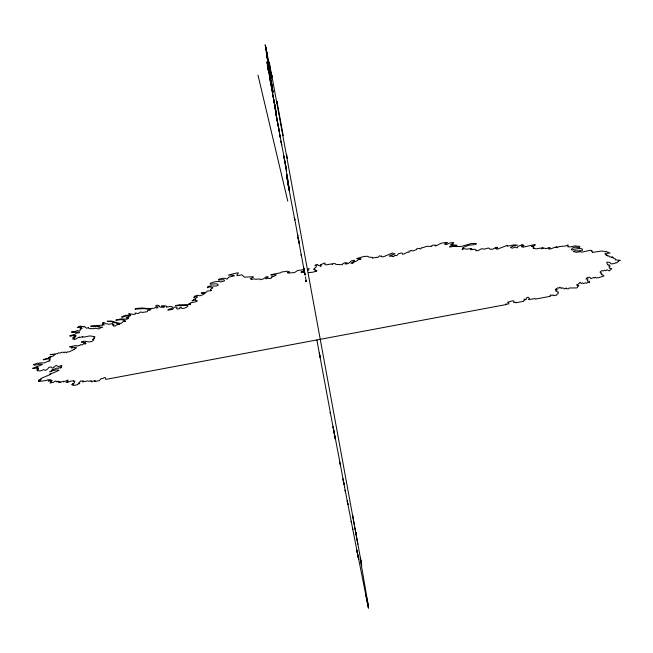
<?xml version="1.0" encoding="UTF-8"?>
<svg xmlns="http://www.w3.org/2000/svg" width="653" height="653" viewBox="0 0 653 653"><rect width="100%" height="100%" fill="white"/><g stroke="black" fill="none" stroke-linecap="round" stroke-linejoin="round"><path stroke-width="0.98" d="M267.493 58.501L267.918 60.149L266.277 51.905L270.554 76.425M268.497 70.238L268.318 69.194M272.301 90.8L267.33 64.949L267.82 67.528M287.704 179.257L283.786 155.912L286.569 170.343L286.128 167.527L280.953 141.015L281.435 143.489M352.824 516.482L352.596 515.388L354.457 525.42M298.388 239.259L297.964 237.137L304.992 274.84L304.225 271.085C302.723 270.783 298.535 272.872 302.731 272.317L304.714 272.823M307.555 270.285L308.322 270.236L309.261 268.701L308.208 268.742M303.988 269.526L297.548 270.587L294.47 272.579L288.34 273.076L287.402 272.807L289.573 271.893L287.418 271.199L281.516 272.048L280.455 272.823L270.775 274.693L271.558 275.191L275.362 274.505L276.219 275.027L273.95 276.341L271.811 276.676L272.244 277.011L271.191 277.452C271.983 278.488 269.567 278.733 268.881 278.219L265.534 278.798L268.163 276.839C265.575 275.574 264.261 279.582 261.975 279.223L260.727 279.729L259.918 278.953L255.609 279.28L253.878 278.839L251.356 279.508L251.601 279.158L250.205 278.692L253.348 277.272L253.168 276.709L244.393 277.174L242.018 274.872L237.341 275.599L236.745 275.24L238.443 272.995L237.129 272.897L228.403 275.044L233.978 275.37L234.264 275.925L228.73 277.125L226.934 279.19L225.726 278.407L222.861 278.26L219.335 279.068L218.429 279.99L221.596 279.835C222.518 279.598 224.975 279.337 224.379 280.978L220.543 281.982L219.677 281.402L215.204 281.647L210.274 283.28L210.348 284.202L216.265 283.729L217.865 284.3L218.265 285.214L216.2 286.022L209.833 285.965L207.368 286.863L207.523 287.777L209.654 286.814L212.976 287.753L210.454 289.263L210.511 289.948L211.572 290.218L211.041 290.683L207.393 291.034L206.356 292.275L201.483 292.732L201.23 293.115L202.585 293.466L205.197 293.189L202.961 294.658L199.842 295.833L198.194 295.229L194.684 296.16L193.753 297.515L196.855 296.258L197.492 297.107L192.031 300.894L195.402 299.335L195.076 300.282L197.304 300.911L196.586 301.237C197.639 301.947 188.219 302.568 190.717 303.351L188.537 304.118L190.554 304.225L188.064 304.665L179.11 304.812L175.339 305.743L186.219 305.367C189.884 305.318 186.889 307.49 184.26 308.2L181.869 308.51L180.963 306.943L179.714 307.612L179.967 308.649L177.126 309.008L176.637 308.33L176.996 307.359L174.278 307.098L172.547 309.44L167.813 310.093L168.792 309.187L171.951 308.502L172.457 307.147L171.894 306.592L169.192 306.575L166.458 307.204L166.735 306.281L165.136 305.849L161.495 305.979L162.401 306.477L163.944 306.2C163.021 307.008 165.356 306.608 163.862 307.326L160.279 307.122L158.899 306.184L159.218 305.775L157.161 305.098L155.496 306.037L157.365 306.657L158.05 307.587L156.704 308.118L156.034 307.383L154.181 308.192L149.259 308.632L141.897 307.987L136.461 308.469L135.032 309.13L143.342 308.64L150.965 309.285L149.406 310.485L147.807 310.093L147.325 311.685L142.599 312.42L140.477 311.995L138.158 313.571C136.755 313.481 134.445 312.101 135.351 313.962L134.673 314.395L128.657 313.84L130.641 314.648L130.682 315.195L125.629 315.334L121.687 316.738L121.842 317.407L126.584 315.881L130.225 315.783L126.225 317.791L126.862 318.158L128.731 317.448L128.412 318.525L126.845 319.227L121.042 318.876L115.867 320.141L122.119 319.595L122.544 320.06L123.49 319.644L123.548 320.313L125.009 320.174L124.576 321.007L125.58 321.252L123.246 321.529L121.515 323.186L119.564 323.357L111.247 321.007L107.157 321.284L112.879 321.79L112.732 322.394L113.434 322.647L115.997 322.786L117.246 323.757L119.915 324.059L116.365 324.974L115.369 326.067L113.508 326.043L113.908 324.908L112.642 325.055L113.785 324.565L112.381 324.157L112.642 323.757C110.765 323.733 108.031 324.753 107.451 323.798L105.582 323.733L104.317 322.623L102.758 322.729L103.362 322.949L102.619 323.431L103.811 323.692L103.084 324.345L103.966 324.337L104.113 325.039L102.317 324.598L102.374 325.308L99.811 325.21L99.183 325.937L96.301 325.398L95.754 325.888L94.742 325.504L90.677 326.182L93.844 326.582L98.807 326.125L97.991 326.973L102.709 327.137L99.558 328.214L99.036 329.014L95.338 328.108L94.889 328.671L93.681 328.271L92.359 328.924L90.938 328.296L89.91 328.859L88.579 328.165L88.62 327.488L86.629 328.288L84.531 326.549L83.788 327.112L83.453 326.582L81.29 326.467C81.045 325.382 77.821 326.949 78.972 326.875L77.25 327.504L80.458 327.096L81.16 327.3L80.221 327.806L81.315 328.035L80.539 328.157L82.123 328.361L79.919 328.973L80.907 329.136L79.837 330.508A1.983 0.604 -10.4 0 1 79.397 331.12L77.013 330.647C73.699 332.589 67.194 331.642 75.144 332.312L78.882 332.189L79.421 332.679L76.091 333.25L75.046 334.271L69.675 335.789L70.459 336.295L72.524 335.52L76.172 335.813L73.969 336.442L75.609 336.638L72.932 337.568L74.817 337.74L72.858 338.213L72.94 339.282L74.54 338.98L74.466 339.617L79.511 337.005L79.552 337.577L82.596 336.589L82.523 337.283L83.494 336.85C84.539 337.65 89.624 335.177 91.559 336.164L94.971 336.719L93.803 337.821L94.693 338.025L92.44 339.462L93.959 339.797L91.967 341.478L89.135 341.919L84.204 341.144L81.764 341.862L81.274 342.05L83.657 342.196L83.47 342.915L85.29 342.286L85.094 342.947L86.016 343.543L85.306 344.058L84.025 343.625L82 344.915L80.605 344.613L79.813 345.568L78.972 345.274L78.221 346L75.74 345.543L69.634 346.816L72.491 346.89L71.259 348.008L76.377 347.127L75.952 348.261L74.091 349.151L74.507 349.273L69.218 351.82L66.99 351.983L66.647 352.783L65.055 351.959L64.01 352.865L62.827 352.065L59.456 353.151L58.615 352.816L57.358 353.665L50.11 354.603L55.081 354.481L53.366 356.007L49.481 357.028L50.926 357.224L48.412 357.615L48.763 358.162C46.518 358.301 38.609 361.085 46.796 359.077L50.216 358.546L50.085 359.542L48.91 360.097L50.093 360.938L47.391 361.452L44.755 362.888L39.466 362.913L38.707 363.55L37.556 363.117L33.507 364.676C33.98 366.431 40.429 363.06 42.437 364.505L32.65 368.365L34.748 368.504L37.735 367.01L36.405 367.851L38.339 367.876L37.752 368.284L38.315 368.512L36.805 369.035L38.674 369.165L36.911 370.365L37.482 370.741L40.437 370.912L43.971 369.59L45.351 370.439L47.351 369.272L49.057 367.272L51.358 366.986L52.297 368.121L53.595 367.843L53.611 367.133L54.672 366.864L54.999 366.064C58.133 364.162 56.942 368.235 60.851 365.656L60.966 366.096L61.864 365.713L61.431 367.157L60.517 367.337L61.007 367.582C60.998 369.116 58.68 366.562 58.582 368.349L56.476 368.072C55.627 369.533 50.616 369.435 52.011 370.431L49.799 371.802L53.032 370.594L53.138 369.973L53.644 370.529L56.321 369.859L59.129 370.218C54.126 372.488 54.207 372.741 49.775 373.989L50.771 374.316L40.821 378.495L41.335 378.797L40.976 379.524L38.666 380.234L40.674 380.111L38.625 381.026L39.392 380.968C35.825 381.956 47.367 380.691 47.726 379.809L50.248 379.671L48.11 381.034L51.334 380.079L52.15 380.601L49.971 381.548L51.244 381.605L50.02 383.05L53.538 382.25L55.138 381.066L56.419 381.352C55.26 382.895 59.284 380.283 57.635 381.581L59.447 381.458L58.223 381.907L60.109 381.809L58.876 382.193L59.888 382.519L63.504 381.189L63.488 381.899L68.051 379.997L67.512 381.238L68.018 381.417L66.124 382.356C68.924 382.519 70.622 380.479 73.667 380.862L73.422 381.287L74.809 381.099L74.597 382.005C74.475 382.642 74.352 383.442 72.638 383.915L73.218 384.086L71.846 384.584L73.152 384.16L72.23 384.944L73.063 384.788C71.757 386.184 79.421 384.617 77.936 383.825L79.699 383.597L79.193 383.54L79.617 382.617L78.907 382.405L79.78 382.185L80.482 380.985L83.649 381.083L82.311 381.703L83.706 381.801L87.29 380.879L88.31 381.262L91.428 380.74L90.987 381.483L92.114 381.94L92.742 381.164L95.289 380.813L94.432 381.311L95.918 381.295L99.232 380.675L101.142 378.593L102.619 378.593L104.513 377.524L105.427 377.793L105.639 379.254L106.823 379.205L506.287 304.543L505.561 304.151L508.809 303.89L508.875 302.976L507.512 302.29L512.499 300.862L513.952 301.049L513.536 302.372L515.756 302.331L515.682 302.788L523.837 301.262L523.69 300.143L525.118 299.98L524.269 299.213L526.367 299.245L526.4 297.98L528.032 297.188L529.428 298.29L528.481 299.572L535.076 298.609L535.378 299.107L550.626 296.25L550.063 295.376L550.993 294.952L551.875 295.425L553.034 294.862L553.54 295.711L556.674 295.123C556.527 293.532 558.723 294.454 557.948 292.936L558.495 292.193L555.76 291.124L555.825 290.454L557.344 289.777L555.262 289.434L557.784 287.777L558.666 288.242L560.021 287.042L560.217 288.055L561.156 287.744L561.572 288.397L562.731 287.777L564.625 288.92L566.241 287.949L566.412 288.642L568.363 288.944L569.253 287.981L576.721 287.924L577.407 287.483L577.562 286.308L578.852 285.883L576.485 284.928L578.811 283.843L580.117 282.218L581.284 283.565L582.639 282.871L583.57 283.533L585.455 282.839L586.37 283.263L587.888 282.382L589.488 282.618L589.561 281.312L587.251 281.027L587.969 278.896L585.863 279.068L587.333 277.541L589.765 277.166L590.941 278.676L593.838 277.419L594.418 277.974L595.414 277.256L596.173 277.949L598.27 277.705L603.266 276.276L603.919 275.533L601.552 274.611L601.854 273.999L600.76 273.525L601.413 272.856L599.952 272.195L601.772 270.62L603.029 270.987L604.727 270.162L605.486 270.775L607.168 269.787L609.192 270.922L611.837 268.652L609.339 268.236L609.216 266.718L610.229 266.081L608.8 265.82L609.249 264.857L607.486 264.808L606.751 262.18L609.763 262.359L610.93 263.796L612.163 263.845L614.775 263.437L615.428 262.694L616.677 262.898L618.497 261.404L618.122 261.143L620.35 260.31L615.379 259.87L615.501 259.127L613.542 258.237L613.281 257.527L611.869 257.706L612.832 257.037L609.363 256.882L609.086 255.992L607.559 255.992C608.849 254.58 604.621 256.107 606.866 254.939L605.307 254.482L605.013 253.356L610.082 253.086L606.196 251.544L601.274 251.046L592.418 252.425L592.5 251.65L591.7 251.658L591.381 250.972L591.961 250.442L590.092 250.328L581.75 252.148L580.648 251.593L576.55 252.311L573.22 251.527L574.754 250.768L578.738 250.915L582.484 250.172C583.202 247.797 578.68 248.728 576.893 248.817L573.489 249.34L572.665 250.042L571.22 249.732L572.673 247.895L575.522 247.046L579.472 247.805L579.856 246.41L574.64 245.92L571.008 246.842L568.086 246.834L568.453 246.41L567.424 246.108L568.249 245.104L567.449 245.095L565.604 245.977L558.911 246.605L557.58 247.642L555.858 247.495L557.229 247.005L556.601 246.728L550.34 248.997L548.414 248.875L550.242 247.814L548.912 247.511L546.381 248.638L544.129 248.116L541.468 248.801L543.092 247.724L536.137 248.85L533.158 248.067L533.942 247.805L533.223 247.683L533.762 246.867L531.518 246.434L533.991 245.863L535.387 244.826L534.236 244.695L523.118 247.169L521.437 246.703L523.428 246.124L523.2 245.683L524.016 245.25L521.837 245.079L522.204 244.753L518 246.426L517.38 247.724L516.605 247.846L515.821 247.038L512.556 248.116L510.475 247.593L512.736 246.222L517.437 245.104L514.009 244.908L507.283 246.246L507.365 245.381L497.023 249.242L495.464 248.409C500.182 248.018 495.88 246.303 494.517 248.23L492.664 249.168L489.954 249.266L489.53 248.385L488.15 248.042L484.102 249.226L482.771 248.711L480.943 248.997L478.069 250.654L475.866 250.736L476.086 249.944L474.894 249.25L470.789 249.724L470.535 249.242L471.923 248.695L471.335 248.524L466.601 249.16L464.136 248.63L462.128 249.495L463.295 248.009L462.773 247.699L463.663 247.234L468.511 245.267L475.523 244.508L476.51 243.504L471.442 243.504L460.789 246.548L452.904 246.508L449.729 247.079L449.835 246.197L452.456 245.381L455.712 245.781L457.018 245.25L450.692 244.508L453.46 243.259L453.492 242.557L449.933 242.908L446.832 244.41L444.873 244.549L444.971 243.553L447.419 242.761L445.697 242.5L440.922 243.316L435.673 246.026L435.11 245.699L435.886 245.291L433.004 245.087L431.706 245.691L431.764 246.385L426.654 246.312L422.826 247.732L421.74 247.569L420.597 249.062L419.308 248.328L416.663 248.826L416.712 249.495L413.031 250.956L411.039 250.417L410.892 250.907L409.145 251.054L409.056 252.295L407.472 252.246L403.905 253.984L402.632 254.311L402.468 253.405L401.326 252.989L398.42 253.78L396.804 255.601L394.477 255.494L393.914 256.556L392.233 256.433L392.575 256L389.531 256.18L390.478 255.266L395.008 253.927L392.339 253.021L383.637 256.711L381.417 256.76L381.638 255.96L380.642 256.327L379.671 255.756L377.581 257.6L376.83 257.225L372.716 258.131L372.267 257.968L372.585 257.388L369.035 257.176L367.663 256.303L364.211 256.409L356.66 258.539L361.011 258.825L360.627 259.445L359.093 259.217L357.632 259.91L357.746 260.457L353.706 262.269L352.571 263.534L350.89 263.167L354.612 261.037L354.261 260.237L351.502 260.865L348.09 263.73L345.241 263.943L347.2 262.881L345.208 262.669L342.866 263.608L342.376 264.71L335.74 264.4L335.495 263.706L332.94 263.583L332.328 263.82L332.385 264.571L331.381 263.91L326.239 264.881L324.884 264.571L325.153 263.216L324.321 263.086L320.272 264.963L321.186 265.322L320.386 265.673L321.129 266.228L317.954 265.412L317.742 264.343L314.885 265.322L316.591 265.542L316.076 266.204C317.276 267.55 313.114 268.252 314.338 269.044L313.66 269.338L315.595 269.909L314.95 270.652L316.942 270.922L313.032 272.17L308.649 272.595M272.717 90.718L272.774 91.183M269.885 73.626L269.975 74.181L269.363 71.014L269.869 73.609M272.023 76.972L271.746 75.307L361.599 564.494L361.444 563.914L361.672 565.18L360.244 558.739L368.194 605.102L367.37 601.095M265.616 47.204L266.979 54.436L265.167 44.796L265.567 46.885M267.534 64.843L266.946 61.855L273.142 92.367L270.905 80.188L272.179 86.465L271.248 81.347M267.812 67.741L268.53 70.957L268.179 68.998M278.684 127.817L278.839 128.69M283.206 135.661L277.411 103.958M288.691 186.497L288.961 187.648L286.912 177.445L287.483 180.31M270.375 69.806L269.509 64.533M270.424 71.52C270.538 71.781 269.452 65.945 270.334 70.516L271.542 76.891L271.24 75.022M267.069 53.497L271.517 77.291L270.497 71.879M270.579 76.572L270.954 78.98L269.901 73.944L271.264 81.347M272.546 93.567L275.631 109.035L272.44 93.036L276.292 113.132L275.435 108.937M304.225 271.085L303.767 268.008L305.163 275.101M306.045 280.823L305.914 280.431M357.893 544.194L355.591 532.146L355.909 533.64L355.64 532.203L355.877 533.191M347.894 504.1L347.788 503.683L358.603 559.335L356.922 550.805M257.984 75.111L287.777 201.148M361.052 561.507L360.268 557.466L360.546 558.731M298.968 242.336L294.805 219.514M275.778 111.271L276.374 114.202L275.778 111.728M279.255 131.392L278.896 129.588M288.732 187.297L289.434 191.141L287.908 182.938M305.498 276.945L305.833 278.774M305.947 280.561L306.069 281.149M272.57 93.134L271.795 89.314L272.603 92.53L272.374 91.134M268.187 69.561L268.024 68.459L268.301 69.83M356.913 550.226L368.414 608.204L365.925 594.744L367.419 601.413M267.004 53.138L266.653 51.644L267.069 53.783L265.657 46.608L266.824 53.522M270.775 72.385L271.011 73.569L270.497 70.614M344.555 487.016L345.445 491.84L345.176 490.101L345.323 490.917M316.893 340.001L335.25 438.963L334.605 435.42M275.55 110.994L276.227 114.218L274.056 101.713L274.619 104.725M278.684 128.502L275.999 114.463L278.178 125.988M305.873 280.741L306.004 281.386M271.926 76.523L271.256 72.883M276.978 102.537L277.084 103.027L276.929 101.811L277.166 103.19L276.888 101.452L277.084 102.57M305.882 279.835L306.175 281.182M268.448 69.471L268.571 70.034L267.314 62.868L268.767 71.201L267.771 66.263M268.448 70.059L268.334 68.043L268.677 69.977M270.938 84.237L272.195 90.8L269.909 78.678L270.946 84.229M274.831 106.064L275.37 108.912M275.778 111.941L274.627 105.533L276.227 114.218L275.982 112.243M355.412 530.628L354.857 527.575M334.614 435.412L333.087 426.776L339.829 461.834M269.46 64.263L269.591 64.916L269.134 61.978L271.452 74.213L271.24 72.875M266.816 54.003L267.648 58.631M278.611 127.417L278.415 126.356M340.042 463.165L339.813 461.834M275.746 112.071L279.378 131.971L278.888 129.629M361.599 564.494L361.484 563.865M340.18 463.834L340.425 465.075L340.066 463.001L343.886 483.751M343.356 480.69L343.054 478.796L344.621 487.35M347.518 502.549L345.315 490.909M268.652 69.43L268.326 67.757L268.709 69.985M287.328 158.222L286.683 154.688M279.264 131.718L281.721 144.86L281.467 143.766M320.166 357.289L319.333 353.036L320.076 357.395M279.876 135.636C278.913 130.38 281.647 144.256 280.015 135.726M347.592 502.72L347.241 500.908L348.025 504.581L347.886 503.904M287.598 178.938C284.986 164.638 289.663 189.941 288.071 182.089L288.316 183.722L286.977 176.939L287.949 182.775M294.789 219.522L294.413 217.653L294.805 220.037L287.973 183.803L288.634 187.256M270.815 72.638L271.224 74.899M306.069 280.055L306.208 280.814M306.11 281.321L305.922 280.259M287.638 180.603L288.765 186.562M299.033 242.418L299.164 243.34L298.633 239.765M343.454 481.212L344.041 484.542L343.935 483.832M266.734 55.415L267.722 60.802L266.734 55.415M287.5 176.318L287.385 175.796L287.5 176.318M297.605 234.762L297.817 235.88L297.662 234.811M269.869 67.839L270.089 69.283L269.885 67.879M286.398 169.984L286.577 170.988L286.381 170.033M275.427 107.794L275.329 107.37L275.427 107.794M330.312 413.308L330.165 412.647L330.312 413.308M270.554 70.81L270.285 69.479L270.554 70.81M301.376 255.601L301.196 254.686L301.376 255.601M266.71 52.779L266.604 52.216L266.71 52.779M272.048 77.054L271.868 76.001L272.048 77.054M351.404 522.065L351.232 521.176L351.379 522.114M352.742 529.412L352.53 528.269L352.726 529.403"/></g></svg>
